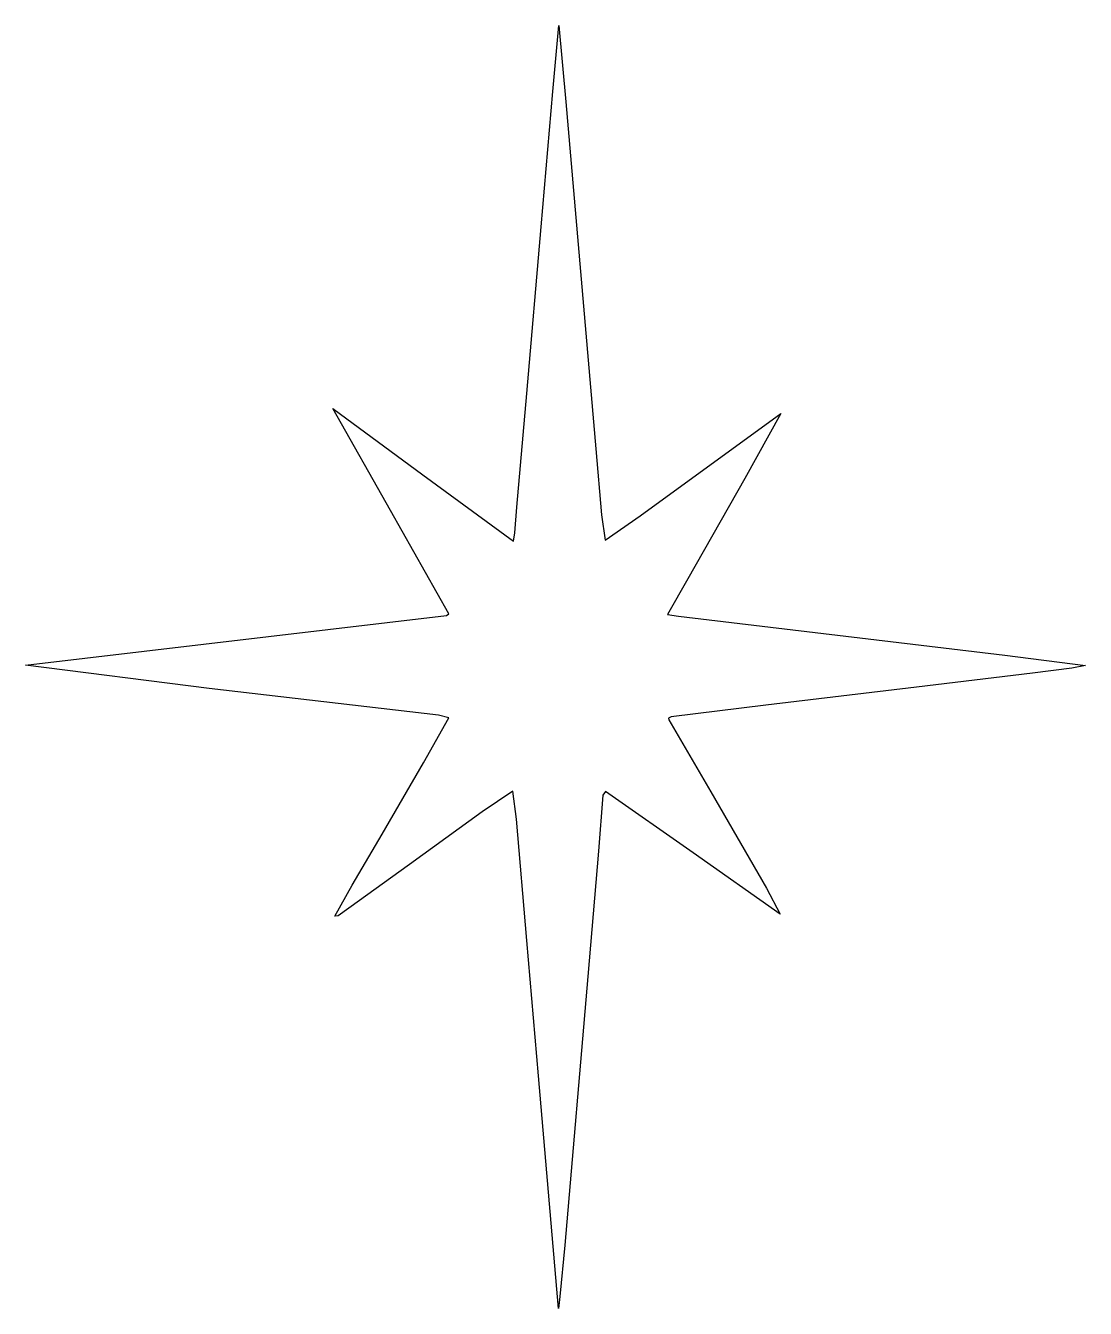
# Model space of a CAD drawing. Extents: x 0 to 58.9, y 12.5 to 83.8.
import ezdxf

# ---------------------------------------------------------------- set-up
doc = ezdxf.new("R2010")
doc.units = 0

msp = doc.modelspace()

# ---------------------------------------------------------------- linework, layer by layer
at = {"layer": 'Layer 1'}
for p, q in [((29.303064, 80.150845), (29.634379, 83.819205)), ((29.634379, 83.819205), (30.028383, 79.587835)), ((28.654501, 72.633945), (29.303064, 80.150845)), ((30.028383, 79.587835), (31.690983, 60.288335)), ((27.860247, 63.374715), (28.654501, 72.633945)), ((27.311994, 57.052555), (27.860247, 63.374715)), ((20.291694, 56.859374), (17.0808, 62.5288)), ((17.0808, 62.5288), (22.08502, 58.84305)), ((34.16812, 56.574125), (41.98844, 62.263635)), ((41.98844, 62.263635), (39.9791, 58.645575)), ((31.690983, 60.288335), (32.003239, 56.629445)), ((22.08502, 58.84305), (27.11793, 55.16787)), ((39.9791, 58.645575), (36.81395, 53.070125)), ((27.194934, 55.627415), (27.311994, 57.052555)), ((23.528694, 51.119234), (20.291694, 56.859374)), ((32.003239, 56.629445), (32.21735, 55.210695)), ((32.21735, 55.210695), (34.16812, 56.574125)), ((27.11793, 55.16787), (27.194934, 55.627415)), ((36.81395, 53.070125), (35.68374, 51.078895)), ((0.000742, 48.258985), (23.404242, 51.029315)), ((23.404242, 51.029315), (23.528694, 51.119234)), ((35.68374, 51.078895), (36.298024, 50.999619)), ((36.298024, 50.999619), (54.442524, 48.832679)), ((54.442524, 48.832679), (58.909344, 48.257251)), ((10.19432, 46.973487), (0.000742, 48.258985)), ((55.972274, 47.815088), (49.514224, 47.045869)), ((58.163702, 48.100539), (55.972274, 47.815088)), ((58.909344, 48.257251), (58.163702, 48.100539)), ((22.956242, 45.482725), (10.19432, 46.973487)), ((49.514224, 47.045869), (41.151044, 46.047797)), ((41.151044, 46.047797), (35.890384, 45.398232)), ((22.120232, 42.83177), (23.528722, 45.33177)), ((23.528722, 45.33177), (22.956242, 45.482725)), ((35.890384, 45.398232), (35.734151, 45.330088)), ((35.734151, 45.330088), (35.754229, 45.225546)), ((35.754229, 45.225546), (38.091179, 41.222296)), ((19.812232, 38.88251), (22.120232, 42.83177)), ((27.082314, 41.272), (25.386004, 40.10817)), ((27.293574, 39.7039), (27.082314, 41.272)), ((32.090949, 41.038485), (31.844036, 37.919885)), ((32.225673, 41.254486), (32.090949, 41.038485)), ((37.107363, 37.837196), (32.225673, 41.254486)), ((38.091179, 41.222296), (41.189059, 35.862636)), ((25.386004, 40.10817), (21.338354, 37.18989)), ((27.861461, 32.9586), (27.293574, 39.7039)), ((18.149402, 36.045), (19.812232, 38.88251)), ((31.844036, 37.919885), (31.249744, 30.967445)), ((41.950483, 34.418996), (37.107363, 37.837196)), ((21.338354, 37.18989), (17.973584, 34.76561)), ((17.185393, 34.311398), (18.149402, 36.045)), ((41.189059, 35.862636), (41.950483, 34.418996)), ((17.370295, 34.336568), (17.185393, 34.311398)), ((17.973584, 34.76561), (17.370295, 34.336568)), ((28.50679, 25.4417), (27.861461, 32.9586)), ((31.249744, 30.967445), (29.965648, 16.030995)), ((29.6153, 12.5134), (28.50679, 25.4417)), ((29.965648, 16.030995), (29.702533, 13.170029)), ((29.702533, 13.170029), (29.615234, 12.513445)), ((29.615234, 12.513445), (29.6153, 12.5134))]:
    msp.add_line(p, q, dxfattribs=at)

doc.saveas('drawing.dxf')
